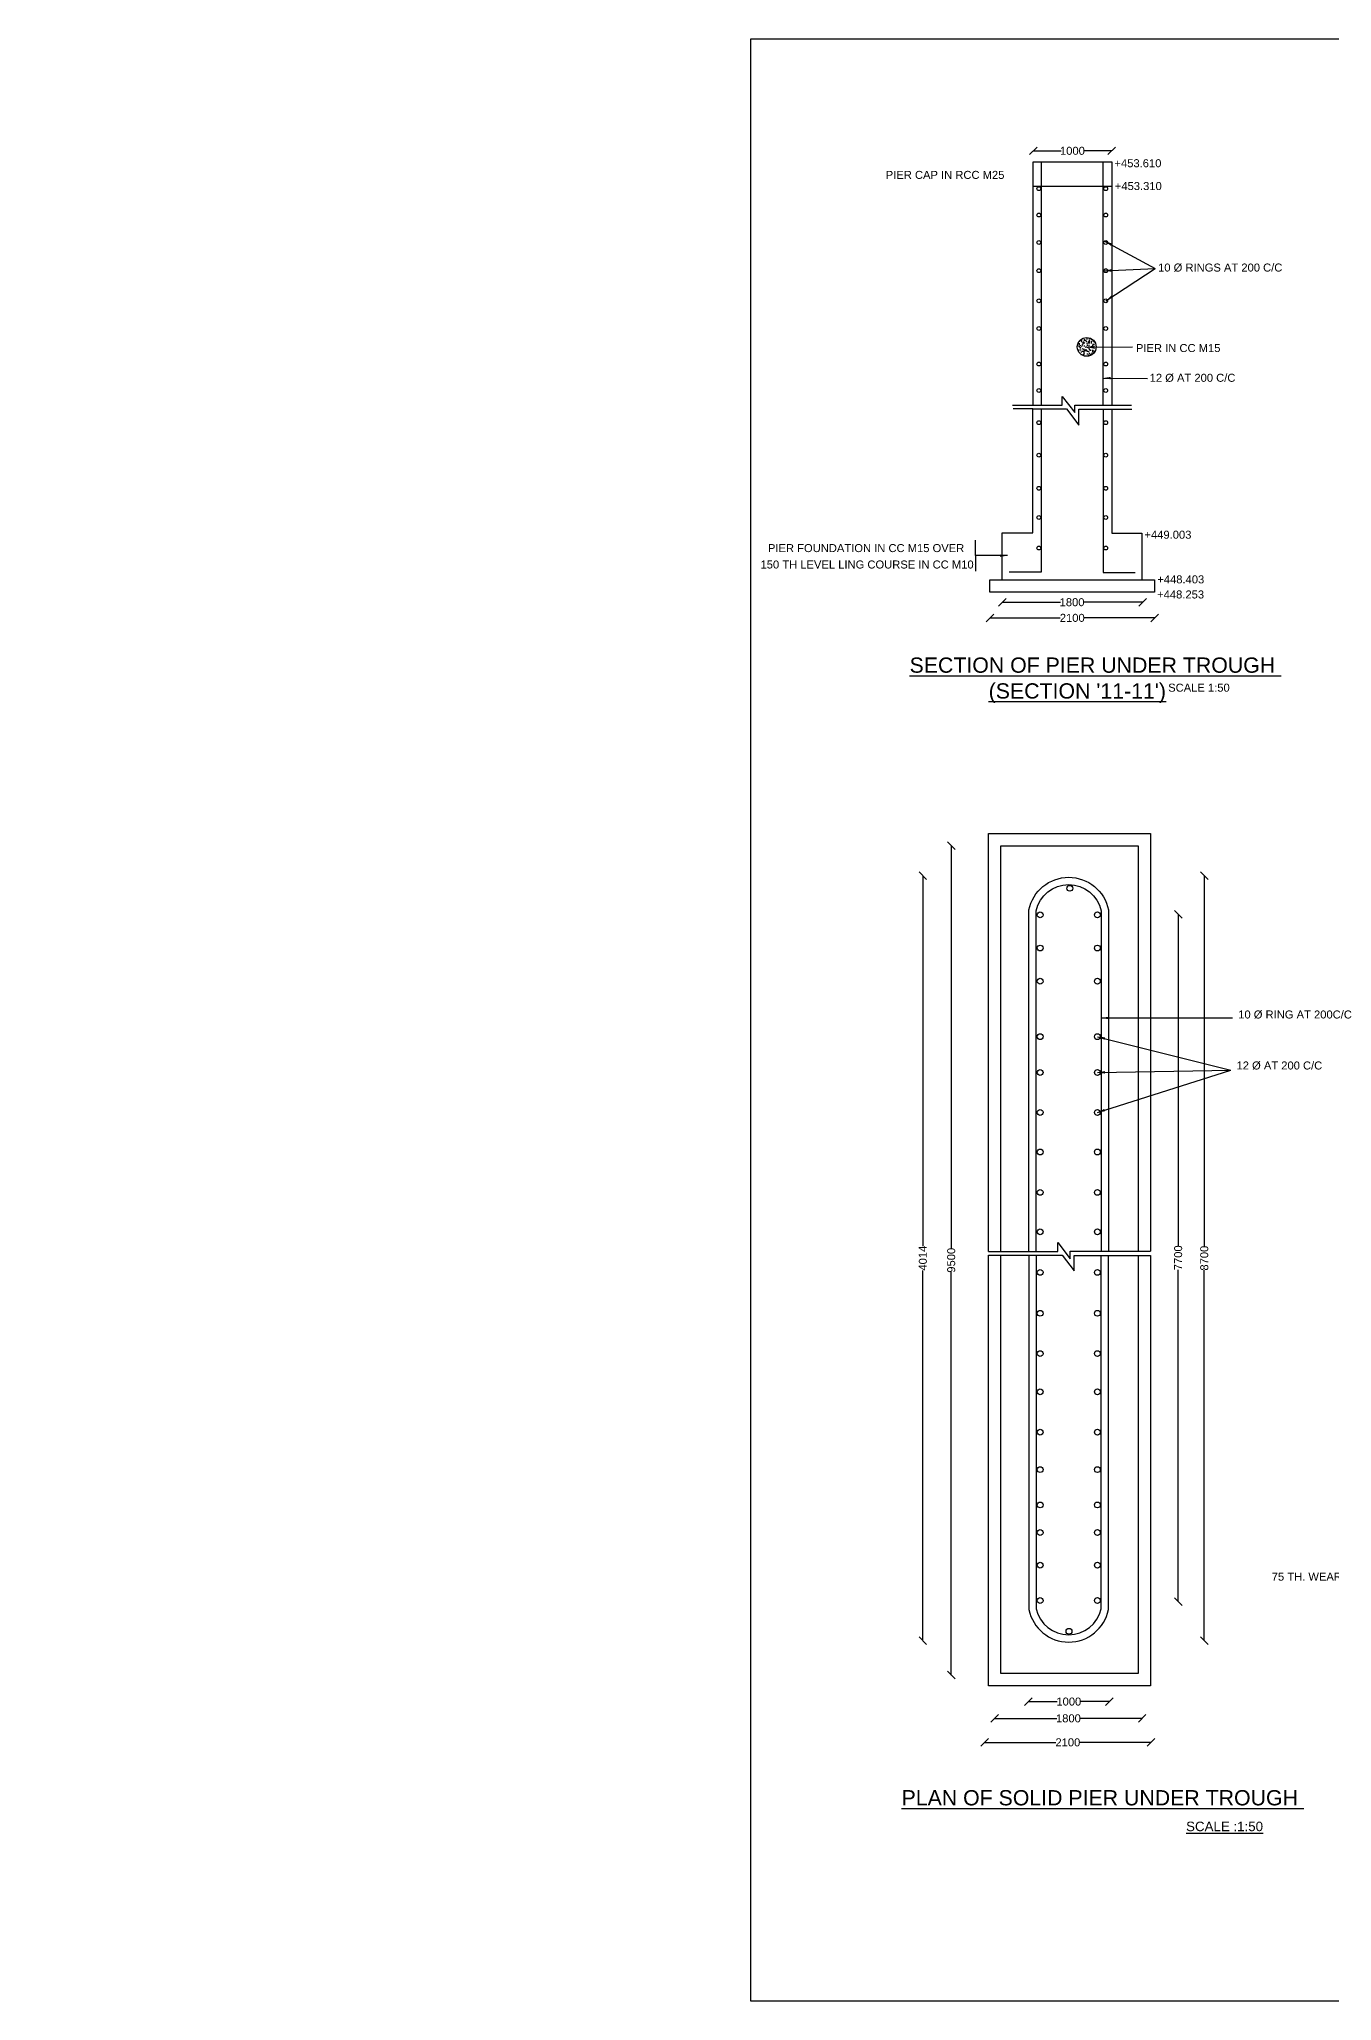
# Model space of a CAD drawing. Header units: millimetres. Extents: x -53213883 to -53195266, y 22135078 to 22145430.
# Drawn here: x -53213883 to -53207100, y 22135136 to 22145430 of the extents above; entities that cross this region are included whole.
import ezdxf

# ---------------------------------------------------------------- set-up
doc = ezdxf.new("R2010")
doc.units = ezdxf.units.MM
doc.header["$MEASUREMENT"] = 0
doc.header["$PDMODE"] = 32
doc.header["$PDSIZE"] = 28
for name, color, linetype in [('DIMENSION', 7, 'Continuous'), ('DRAWING', 2, 'Continuous'), ('TEXT', 7, 'Continuous')]:
    doc.layers.add(name, color=color, linetype=linetype)
doc.styles.get("Standard").update_dxf_attribs({"font": 'arial.ttf', "height": 42})
doc.dimstyles.get("Standard").update_dxf_attribs({"dimtxt": 42, "dimasz": 40, "dimexe": 0.18, "dimexo": 0.0625, "dimgap": 0.09, "dimtad": 0, "dimdec": 0, "dimzin": 0, "dimdsep": 46, "dimtxsty": 'Standard', "dimblk": 'OBLIQUE', "dimcen": 0.09, "dimse1": 1, "dimse2": 1, "dimadec": 0, "dimazin": 0, "dimtfac": 1, "dimtdec": 0, "dimtofl": 0, "dimtmove": 0, "dimatfit": 3, "dimfxl": 1, "dimtolj": 1, "dimtzin": 0, "dimarcsym": 0})

# ---------------------------------------------------------------- blocks, each defined once
blk = doc.blocks.new('_Oblique')
at = {"color": 0, "linetype": 'ByBlock', "lineweight": -2}
blk.add_line((-0.5, -0.5), (0.5, 0.5), dxfattribs=at)
blk = doc.blocks.new('*D54')
at = {"layer": 'Defpoints', "color": 0, "transparency": 16777216}
for p in [(-53208255, 22144844), (-53208666, 22144786), (-53208255, 22144786)]:
    blk.add_point(p, dxfattribs=at)
at = {"layer": 'DIMENSION', "color": 0, "lineweight": -2, "transparency": 16777216}
for p, q in [((-53208666, 22144844), (-53208521, 22144844)), ((-53208255, 22144844), (-53208400, 22144844))]:
    blk.add_line(p, q, dxfattribs=at)
at = {"layer": 'DIMENSION', "color": 0, "lineweight": -2, "transparency": 16777216, "xscale": 40, "yscale": 40, "zscale": 40, "rotation": 180}
blk.add_blockref('_Oblique', (-53208666, 22144844), dxfattribs=at)
at = {"layer": 'DIMENSION', "color": 0, "lineweight": -2, "transparency": 16777216, "xscale": 40, "yscale": 40, "zscale": 40}
blk.add_blockref('_Oblique', (-53208255, 22144844), dxfattribs=at)
at = {"layer": 'DIMENSION', "color": 0, "transparency": 16777216, "insert": (-53208461, 22144844), "char_height": 42, "attachment_point": 5}
blk.add_mtext('\\A1;1000', dxfattribs=at)
blk = doc.blocks.new('*D55')
at = {"layer": 'Defpoints', "color": 0, "transparency": 16777216}
for p in [(-53208829, 22142593), (-53208092, 22142593), (-53208092, 22142475)]:
    blk.add_point(p, dxfattribs=at)
at = {"layer": 'DIMENSION', "color": 0, "lineweight": -2, "transparency": 16777216}
for p, q in [((-53208829, 22142475), (-53208523, 22142475)), ((-53208092, 22142475), (-53208402, 22142475))]:
    blk.add_line(p, q, dxfattribs=at)
at = {"layer": 'DIMENSION', "color": 0, "lineweight": -2, "transparency": 16777216, "xscale": 40, "yscale": 40, "zscale": 40, "rotation": 180}
blk.add_blockref('_Oblique', (-53208829, 22142475), dxfattribs=at)
at = {"layer": 'DIMENSION', "color": 0, "lineweight": -2, "transparency": 16777216, "xscale": 40, "yscale": 40, "zscale": 40}
blk.add_blockref('_Oblique', (-53208092, 22142475), dxfattribs=at)
at = {"layer": 'DIMENSION', "color": 0, "transparency": 16777216, "insert": (-53208463, 22142475), "char_height": 42, "attachment_point": 5}
blk.add_mtext('\\A1;1800', dxfattribs=at)
blk = doc.blocks.new('*D56')
at = {"layer": 'Defpoints', "color": 0, "transparency": 16777216}
for p in [(-53208894, 22142528), (-53208030, 22142528), (-53208894, 22142393)]:
    blk.add_point(p, dxfattribs=at)
at = {"layer": 'DIMENSION', "color": 0, "lineweight": -2, "transparency": 16777216}
for p, q in [((-53208894, 22142393), (-53208525, 22142393)), ((-53208030, 22142393), (-53208399, 22142393))]:
    blk.add_line(p, q, dxfattribs=at)
at = {"layer": 'DIMENSION', "color": 0, "lineweight": -2, "transparency": 16777216, "xscale": 40, "yscale": 40, "zscale": 40, "rotation": 180}
blk.add_blockref('_Oblique', (-53208894, 22142393), dxfattribs=at)
at = {"layer": 'DIMENSION', "color": 0, "lineweight": -2, "transparency": 16777216, "xscale": 40, "yscale": 40, "zscale": 40}
blk.add_blockref('_Oblique', (-53208030, 22142393), dxfattribs=at)
at = {"layer": 'DIMENSION', "color": 0, "transparency": 16777216, "insert": (-53208462, 22142393), "char_height": 42, "attachment_point": 5}
blk.add_mtext('\\A1;2100', dxfattribs=at)
blk = doc.blocks.new('*D86')
at = {"layer": 'Defpoints', "color": 0, "transparency": 16777216}
for p in [(-53207769, 22141040), (-53209246, 22137026), (-53207781, 22137026)]:
    blk.add_point(p, dxfattribs=at)
at = {"layer": 'DIMENSION', "color": 0, "lineweight": -2, "transparency": 16777216}
for p, q in [((-53209246, 22141040), (-53209246, 22139096)), ((-53209246, 22137026), (-53209246, 22138969))]:
    blk.add_line(p, q, dxfattribs=at)
at = {"layer": 'DIMENSION', "color": 0, "lineweight": -2, "transparency": 16777216, "xscale": 40, "yscale": 40, "zscale": 40}
for p, rotation in [((-53209246, 22141040), 90), ((-53209246, 22137026), 270)]:
    blk.add_blockref('_Oblique', p, dxfattribs=dict(at, rotation=rotation))
at = {"layer": 'DIMENSION', "color": 0, "transparency": 16777216, "insert": (-53209246, 22139033), "char_height": 42, "attachment_point": 5, "rotation": 90}
blk.add_mtext('\\A1;4014', dxfattribs=at)
blk = doc.blocks.new('*D87')
at = {"layer": 'Defpoints', "color": 0, "transparency": 16777216}
for p in [(-53208693, 22136726), (-53208268, 22136706), (-53208268, 22136706)]:
    blk.add_point(p, dxfattribs=at)
at = {"layer": 'DIMENSION', "color": 0, "lineweight": -2, "transparency": 16777216}
for p, q in [((-53208693, 22136706), (-53208541, 22136706)), ((-53208268, 22136706), (-53208420, 22136706))]:
    blk.add_line(p, q, dxfattribs=at)
at = {"layer": 'DIMENSION', "color": 0, "lineweight": -2, "transparency": 16777216, "xscale": 40, "yscale": 40, "zscale": 40, "rotation": 180}
blk.add_blockref('_Oblique', (-53208693, 22136706), dxfattribs=at)
at = {"layer": 'DIMENSION', "color": 0, "lineweight": -2, "transparency": 16777216, "xscale": 40, "yscale": 40, "zscale": 40}
blk.add_blockref('_Oblique', (-53208268, 22136706), dxfattribs=at)
at = {"layer": 'DIMENSION', "color": 0, "transparency": 16777216, "insert": (-53208480, 22136706), "char_height": 42, "attachment_point": 5}
blk.add_mtext('\\A1;1000', dxfattribs=at)
blk = doc.blocks.new('*D88')
at = {"layer": 'Defpoints', "color": 0, "transparency": 16777216}
for p in [(-53208869, 22136590), (-53208095, 22136618), (-53208095, 22136587)]:
    blk.add_point(p, dxfattribs=at)
at = {"layer": 'DIMENSION', "color": 0, "lineweight": -2, "transparency": 16777216}
for p, q in [((-53208869, 22136618), (-53208543, 22136618)), ((-53208095, 22136618), (-53208421, 22136618))]:
    blk.add_line(p, q, dxfattribs=at)
at = {"layer": 'DIMENSION', "color": 0, "lineweight": -2, "transparency": 16777216, "xscale": 40, "yscale": 40, "zscale": 40, "rotation": 180}
blk.add_blockref('_Oblique', (-53208869, 22136618), dxfattribs=at)
at = {"layer": 'DIMENSION', "color": 0, "lineweight": -2, "transparency": 16777216, "xscale": 40, "yscale": 40, "zscale": 40}
blk.add_blockref('_Oblique', (-53208095, 22136618), dxfattribs=at)
at = {"layer": 'DIMENSION', "color": 0, "transparency": 16777216, "insert": (-53208482, 22136618), "char_height": 42, "attachment_point": 5}
blk.add_mtext('\\A1;1800', dxfattribs=at)
blk = doc.blocks.new('*D89')
at = {"layer": 'Defpoints', "color": 0, "transparency": 16777216}
for p in [(-53208922, 22136495), (-53208048, 22136492), (-53208048, 22136492)]:
    blk.add_point(p, dxfattribs=at)
at = {"layer": 'DIMENSION', "color": 0, "lineweight": -2, "transparency": 16777216}
for p, q in [((-53208922, 22136492), (-53208548, 22136492)), ((-53208048, 22136492), (-53208422, 22136492))]:
    blk.add_line(p, q, dxfattribs=at)
at = {"layer": 'DIMENSION', "color": 0, "lineweight": -2, "transparency": 16777216, "xscale": 40, "yscale": 40, "zscale": 40, "rotation": 180}
blk.add_blockref('_Oblique', (-53208922, 22136492), dxfattribs=at)
at = {"layer": 'DIMENSION', "color": 0, "lineweight": -2, "transparency": 16777216, "xscale": 40, "yscale": 40, "zscale": 40}
blk.add_blockref('_Oblique', (-53208048, 22136492), dxfattribs=at)
at = {"layer": 'DIMENSION', "color": 0, "transparency": 16777216, "insert": (-53208485, 22136492), "char_height": 42, "attachment_point": 5}
blk.add_mtext('\\A1;2100', dxfattribs=at)
blk = doc.blocks.new('*D90')
at = {"layer": 'Defpoints', "color": 0, "transparency": 16777216}
for p in [(-53207769, 22141040), (-53207769, 22141040), (-53207781, 22137026)]:
    blk.add_point(p, dxfattribs=at)
at = {"layer": 'DIMENSION', "color": 0, "lineweight": -2, "transparency": 16777216}
for p, q in [((-53207769, 22141040), (-53207769, 22139095)), ((-53207769, 22137026), (-53207769, 22138970))]:
    blk.add_line(p, q, dxfattribs=at)
at = {"layer": 'DIMENSION', "color": 0, "lineweight": -2, "transparency": 16777216, "xscale": 40, "yscale": 40, "zscale": 40}
for p, rotation in [((-53207769, 22141040), 90), ((-53207769, 22137026), 270)]:
    blk.add_blockref('_Oblique', p, dxfattribs=dict(at, rotation=rotation))
at = {"layer": 'DIMENSION', "color": 0, "transparency": 16777216, "insert": (-53207769, 22139033), "char_height": 42, "attachment_point": 5, "rotation": 90}
blk.add_mtext('\\A1;8700', dxfattribs=at)
blk = doc.blocks.new('*D91')
at = {"layer": 'Defpoints', "color": 0, "transparency": 16777216}
for p in [(-53207906, 22140838), (-53207902, 22140838), (-53207915, 22137231)]:
    blk.add_point(p, dxfattribs=at)
at = {"layer": 'DIMENSION', "color": 0, "lineweight": -2, "transparency": 16777216}
for p, q in [((-53207906, 22140838), (-53207906, 22139097)), ((-53207906, 22137231), (-53207906, 22138972))]:
    blk.add_line(p, q, dxfattribs=at)
at = {"layer": 'DIMENSION', "color": 0, "lineweight": -2, "transparency": 16777216, "xscale": 40, "yscale": 40, "zscale": 40}
for p, rotation in [((-53207906, 22140838), 90), ((-53207906, 22137231), 270)]:
    blk.add_blockref('_Oblique', p, dxfattribs=dict(at, rotation=rotation))
at = {"layer": 'DIMENSION', "color": 0, "transparency": 16777216, "insert": (-53207906, 22139035), "char_height": 42, "attachment_point": 5, "rotation": 90}
blk.add_mtext('\\A1;7700', dxfattribs=at)
blk = doc.blocks.new('*D92')
at = {"layer": 'Defpoints', "color": 0, "transparency": 16777216}
for p in [(-53209075, 22141198), (-53209097, 22136845), (-53209084, 22136845)]:
    blk.add_point(p, dxfattribs=at)
at = {"layer": 'DIMENSION', "color": 0, "lineweight": -2, "transparency": 16777216}
for p, q in [((-53209097, 22141198), (-53209097, 22139084)), ((-53209097, 22136845), (-53209097, 22138959))]:
    blk.add_line(p, q, dxfattribs=at)
at = {"layer": 'DIMENSION', "color": 0, "lineweight": -2, "transparency": 16777216, "xscale": 40, "yscale": 40, "zscale": 40}
for p, rotation in [((-53209097, 22141198), 90), ((-53209097, 22136845), 270)]:
    blk.add_blockref('_Oblique', p, dxfattribs=dict(at, rotation=rotation))
at = {"layer": 'DIMENSION', "color": 0, "transparency": 16777216, "insert": (-53209097, 22139022), "char_height": 42, "attachment_point": 5, "rotation": 90}
blk.add_mtext('\\A1;9500', dxfattribs=at)

msp = doc.modelspace()

# ---------------------------------------------------------------- hatches: boundary and pattern name
at = {"layer": 'DRAWING'}
h = msp.add_hatch(dxfattribs=at)
h.set_pattern_fill('AR-CONC', color=0, scale=5, style=0)
h.set_pattern_definition([(50, (0, 0), (35.86300913, -3.137606749), [3.75, -41.25]), (355, (0, 0), (-6.93756668, 37.609606685), [3, -33]), (100.4514, (2.99, -0.26), (28.925469086, 34.471977103), [3.1870095, -35.0571056]), (46.1842, (0, 10), (53.36205243, -8.275950716), [5.625, -61.875]), (96.6356, (4.447, 9.31), (46.733135277, 48.705893545), [4.7805144, -52.58565]), (351.1842, (0, 10), (46.733097257, 48.705930046), [4.5, -49.5]), (21, (5, 7.5), (29.845352606, -20.130944533), [3.75, -41.25]), (326, (5, 7.5), (12.165766596, 36.257502252), [3, -33]), (71.4514, (7.487, 5.822), (42.01113143, 16.126524835), [3.1870095, -35.0571056]), (37.5, (0, 0), (0.607992766, 16.6446926916), [0, -32.6, 0, -33.5, 0, -33.125]), (7.5, (0, 0), (13.153476872, 19.720585594), [0, -19.1, 0, -31.85, 0, -12.625]), (327.5, (-11.15, 0), (26.6911218086, -1.1277435867), [0, -12.5, 0, -39, 0, -51.75]), (317.5, (-16.15, 0), (29.159308467, 5.005249117), [0, -16.25, 0, -25.9, 0, -36.75])])
edge = h.paths.add_edge_path()
edge.add_arc((-53208386, 22143815), 49.4, 0, 360)

# ---------------------------------------------------------------- linework, layer by layer
msp.add_lwpolyline([(-53195266.2, 22145429.6), (-53210151, 22145429.6), (-53210151, 22135136.1), (-53195266.2, 22135136.1)], close=True, dxfattribs=at)
at = {"layer": 'DRAWING', "color": 0}
for points in [[(-53208666.4, 22143509.6), (-53208666.4, 22144785.8), (-53208254.9, 22144785.8), (-53208254.9, 22143509.6)], [(-53208625.6, 22144785.8), (-53208625.6, 22143509.6)], [(-53208299.9, 22143509.6), (-53208299.9, 22144785.8)], [(-53208666.4, 22144658.2), (-53208254.9, 22144658.2)], [(-53208829.5, 22142593), (-53208829.5, 22142838.5), (-53208668.2, 22142838.5), (-53208668.2, 22143489.6), (-53208771.7, 22143489.6)], [(-53208625.6, 22143489.6), (-53208625.6, 22142633.4), (-53208793, 22142633.4)], [(-53208775.5, 22143509.6), (-53208515.4, 22143509.6), (-53208515.4, 22143554), (-53208449.1, 22143470.1), (-53208449.1, 22143509.6), (-53208150.8, 22143509.6)], [(-53208668.2, 22143489.6), (-53208491.6, 22143489.6), (-53208427.6, 22143404.5), (-53208427.6, 22143487.7), (-53208149.2, 22143487.7)], [(-53208299.9, 22143487.7), (-53208299.9, 22142630.6), (-53208132, 22142630.6)], [(-53208254.9, 22143487.7), (-53208254.9, 22142836.9), (-53208096, 22142836.9), (-53208096, 22142593)], [(-53208969.6, 22142719.6), (-53208969.6, 22142638.4)], [(-53208901.9, 22139068.2), (-53208901.9, 22141261.6), (-53208051.5, 22141261.6), (-53208051.5, 22139069.2)], [(-53208837.3, 22139068.2), (-53208837.3, 22141197), (-53208116.1, 22141197), (-53208116.1, 22139069.2)], [(-53208901.9, 22139068.2), (-53208537.7, 22139068.2), (-53208537.7, 22139116.1), (-53208472.6, 22139030.3), (-53208472.6, 22139069.2), (-53208051.5, 22139069.2)], [(-53208901.9, 22139048), (-53208515.1, 22139048), (-53208451.7, 22138966.1), (-53208451.7, 22139046.9), (-53208051.5, 22139046.9)], [(-53208051.5, 22139046.9), (-53208051.5, 22136788.3), (-53208901.9, 22136788.3), (-53208901.9, 22139048)], [(-53208116.1, 22139046.9), (-53208116.1, 22136852.9), (-53208837.3, 22136852.9), (-53208837.3, 22139048)]]:
    msp.add_lwpolyline(points, dxfattribs=at)
msp.add_lwpolyline([(-53208894.4, 22142593), (-53208030, 22142593), (-53208030, 22142528.3), (-53208894.4, 22142528.3)], close=True, dxfattribs=at)
for points in [[(-53208689.3, 22139068.2), (-53208689.3, 22140860.5, -0.8197587), (-53208271.9, 22140860.5), (-53208271.9, 22139069.2)], [(-53208651, 22139068.2), (-53208651, 22140856.5, -0.802582), (-53208310.3, 22140856.5), (-53208310.3, 22139069.2)], [(-53208689.3, 22139048), (-53208689.3, 22137189.3, 0.8197587), (-53208271.9, 22137189.3), (-53208271.9, 22139046.9)], [(-53208651, 22139048), (-53208651, 22137193.3, 0.802582), (-53208310.3, 22137193.3), (-53208310.3, 22139046.9)]]:
    msp.add_lwpolyline(points, format="xyb", dxfattribs=at)
for centre, radius in [((-53208637.3, 22144645.4), 10), ((-53208286.3, 22144645.4), 10), ((-53208637.3, 22144507.1), 10), ((-53208286.3, 22144507.1), 10), ((-53208637.3, 22144362.6), 10), ((-53208286.3, 22144362.6), 10), ((-53208637.3, 22144215), 10), ((-53208286.3, 22144215), 10), ((-53208637.3, 22144057.2), 10), ((-53208286.3, 22144057.2), 10), ((-53208637.3, 22143911.3), 10), ((-53208286.3, 22143911.3), 10), ((-53208386, 22143815), 49.4), ((-53208637.3, 22143725.1), 10), ((-53208286.3, 22143725.1), 10), ((-53208637.3, 22143586.3), 10), ((-53208286.3, 22143586.3), 10), ((-53208637.3, 22143417.5), 10), ((-53208286.3, 22143417.5), 10), ((-53208637.3, 22143247.3), 10), ((-53208286.3, 22143247.3), 10), ((-53208637.3, 22143073), 10), ((-53208286.3, 22143073), 10), ((-53208637.3, 22142919.6), 10), ((-53208286.3, 22142919.6), 10), ((-53208637.3, 22142759.7), 10), ((-53208286.3, 22142759.7), 10), ((-53208475, 22140974), 15.3), ((-53208630.5, 22140834.4), 15.3), ((-53208330.1, 22140834.4), 15.3), ((-53208630.5, 22140660.6), 15.3), ((-53208330.1, 22140660.6), 15.3), ((-53208630.5, 22140486.3), 15.3), ((-53208330.1, 22140486.3), 15.3), ((-53208630.5, 22140195.4), 15.3), ((-53208330.1, 22140195.4), 15.3), ((-53208630.5, 22140007.4), 15.3), ((-53208330.1, 22140007.4), 15.3), ((-53208630.5, 22139797.8), 15.3), ((-53208330.1, 22139797.8), 15.3), ((-53208630.5, 22139590.2), 15.3), ((-53208330.1, 22139590.2), 15.3), ((-53208630.5, 22139378.2), 15.3), ((-53208330.1, 22139378.2), 15.3), ((-53208630.5, 22139171.1), 15.3), ((-53208330.1, 22139171.1), 15.3), ((-53208630.5, 22138958.3), 15.3), ((-53208330.1, 22138958.3), 15.3), ((-53208630.5, 22138743.8), 15.3), ((-53208330.1, 22138743.8), 15.3), ((-53208630.5, 22138532.3), 15.3), ((-53208330.1, 22138532.3), 15.3), ((-53208630.5, 22138331.7), 15.3), ((-53208330.1, 22138331.7), 15.3), ((-53208630.5, 22138119.8), 15.3), ((-53208330.1, 22138119.8), 15.3), ((-53208630.5, 22137923.4), 15.3), ((-53208330.1, 22137923.4), 15.3), ((-53208630.5, 22137738), 15.3), ((-53208330.1, 22137738), 15.3), ((-53208630.5, 22137593.1), 15.3), ((-53208330.1, 22137593.1), 15.3), ((-53208630.5, 22137421.9), 15.3), ((-53208330.1, 22137421.9), 15.3), ((-53208630.5, 22137236.4), 15.3), ((-53208330.1, 22137236.4), 15.3), ((-53208479, 22137075), 15.3)]:
    msp.add_circle(centre, radius, dxfattribs=at)

# ---------------------------------------------------------------- texts
at = {"layer": 'DRAWING', "color": 0, "insert": (-53213883, 22140609.6), "char_height": 50, "attachment_point": 9}
msp.add_mtext('\\A1;', dxfattribs=at)
at = {"layer": 'TEXT', "color": 0}
for s, height, p in [('+453.610', 42, (-53208240.4, 22144757.9)), ('PIER CAP IN RCC M25', 42, (-53209440.6, 22144696.7)), ('+453.310', 42, (-53208238.5, 22144638.2)), ('10 Ø RINGS AT 200 C/C', 42, (-53208011.5, 22144210.5)), ('PIER IN CC M15', 42, (-53208127.7, 22143788.1)), ('12 Ø AT 200 C/C', 42, (-53208055.7, 22143632)), ('+449.003', 42, (-53208083, 22142808.5)), ('PIER FOUNDATION IN CC M15 OVER ', 42, (-53210058.8, 22142738.3)), ('150 TH LEVEL LING COURSE IN CC M10', 42, (-53210097.8, 22142652.2)), ('+448.253', 42, (-53208016.5, 22142495)), ('+448.403', 42, (-53208015.7, 22142574.2)), ('%%USECTION OF PIER UNDER TROUGH ', 80, (-53209315.6, 22142105.2)), ("%%U(SECTION '11-11')", 80, (-53208900.6, 22141969.8)), ('SCALE 1:50', 42, (-53207958.5, 22142005.8)), ('10 Ø RING AT 200C/C', 42, (-53207591, 22140290.8)), ('12 Ø AT 200 C/C', 42, (-53207599.9, 22140023.2)), ('75 TH. WEARING COAT N CC M20', 42, (-53207415.1, 22137340.7)), ('%%UPLAN OF SOLID PIER UNDER TROUGH ', 80, (-53209357.7, 22136161.5)), ('%%USCALE :1:50', 50, (-53207864.5, 22136026.1))]:
    msp.add_text(s, height=height, dxfattribs=at).set_placement(p)

# ---------------------------------------------------------------- dimensions: what is measured, and where the dimension line sits
at = {"layer": 'DIMENSION', "color": 0}
for base, p1, p2, text, picture, middle in [((-53208254.9, 22144843.7), (-53208666.4, 22144785.8), (-53208254.9, 22144785.8), '1000', '*D54', (-53208460.7, 22144843.7)), ((-53208894.4, 22142393), (-53208030, 22142528.3), (-53208894.4, 22142528.3), '2100', '*D56', (-53208462.2, 22142393)), ((-53208267.6, 22136706.4), (-53208693.4, 22136725.9), (-53208267.6, 22136706.4), '1000', '*D87', (-53208480.5, 22136706.4)), ((-53208095.1, 22136617.5), (-53208868.7, 22136589.7), (-53208095.1, 22136586.9), '1800', '*D88', (-53208481.9, 22136617.5)), ((-53208047.8, 22136492), (-53208921.6, 22136494.8), (-53208047.8, 22136492), '2100', '*D89', (-53208484.7, 22136492))]:
    dim = msp.add_linear_dim(base=base, p1=p1, p2=p2, text=text, dimstyle='Standard', dxfattribs=at)
    dim.commit()
    dim.dimension.update_dxf_attribs({"geometry": picture, "text_midpoint": middle})
dim = msp.add_linear_dim(base=(-53208092.2, 22142474.7), p1=(-53208829.5, 22142593), p2=(-53208092.2, 22142593), text='1800', dimstyle='Standard', dxfattribs=at)
dim.commit()
dim.dimension.update_dxf_attribs({"geometry": '*D55', "text_midpoint": (-53208462.6, 22142474.7), "dimtype": 160})
for base, p1, p2, text, picture, middle in [((-53209096.8, 22136845.5), (-53209074.7, 22141197.7), (-53209084.4, 22136845.5), '9500', '*D92', (-53209096.8, 22139021.6)), ((-53207769, 22141039.5), (-53207781, 22137025.7), (-53207769, 22141039.5), '8700', '*D90', (-53207769, 22139032.6)), ((-53207906.4, 22140838.2), (-53207914.9, 22137231.3), (-53207901.7, 22140838.2), '7700', '*D91', (-53207906.4, 22139034.7))]:
    dim = msp.add_linear_dim(base=base, p1=p1, p2=p2, angle=90, text=text, dimstyle='Standard', dxfattribs=at)
    dim.commit()
    dim.dimension.update_dxf_attribs({"geometry": picture, "text_midpoint": middle})
dim = msp.add_linear_dim(base=(-53209246.5, 22137025.7), p1=(-53207769, 22141039.5), p2=(-53207781, 22137025.7), angle=90, dimstyle='Standard', dxfattribs=at)
dim.commit()
dim.dimension.update_dxf_attribs({"geometry": '*D86', "text_midpoint": (-53209246.5, 22139032.6)})

# ---------------------------------------------------------------- leaders
for points in [[(-53208292, 22144370.8), (-53208026.2, 22144226.7)], [(-53208296.3, 22144214.5), (-53208026.2, 22144226.7)], [(-53208286.3, 22144057.2), (-53208026.2, 22144226.7)], [(-53208393.8, 22143813.9), (-53208146.4, 22143815.5)], [(-53208299.9, 22143651.5), (-53208066.2, 22143649.9)], [(-53208310.3, 22140293.4), (-53207621.3, 22140294.5)], [(-53208330.1, 22140195.4), (-53207629.4, 22140020.1)], [(-53208330.1, 22140007.4), (-53207629.4, 22140020.1)], [(-53208330.1, 22139797.8), (-53207629.4, 22140020.1)]]:
    msp.add_leader(points, dimstyle='Standard', override={"dimgap": 0.09, "dimtad": 0}, dxfattribs=at)
at = {"layer": 'DRAWING', "color": 0}
msp.add_leader([(-53208801.7, 22142719.6), (-53208969.6, 22142719.6), (-53208969.6, 22142800.8)], dimstyle='Standard', override={"dimgap": 0.09, "dimtad": 0}, dxfattribs=at)

doc.saveas('drawing.dxf')
